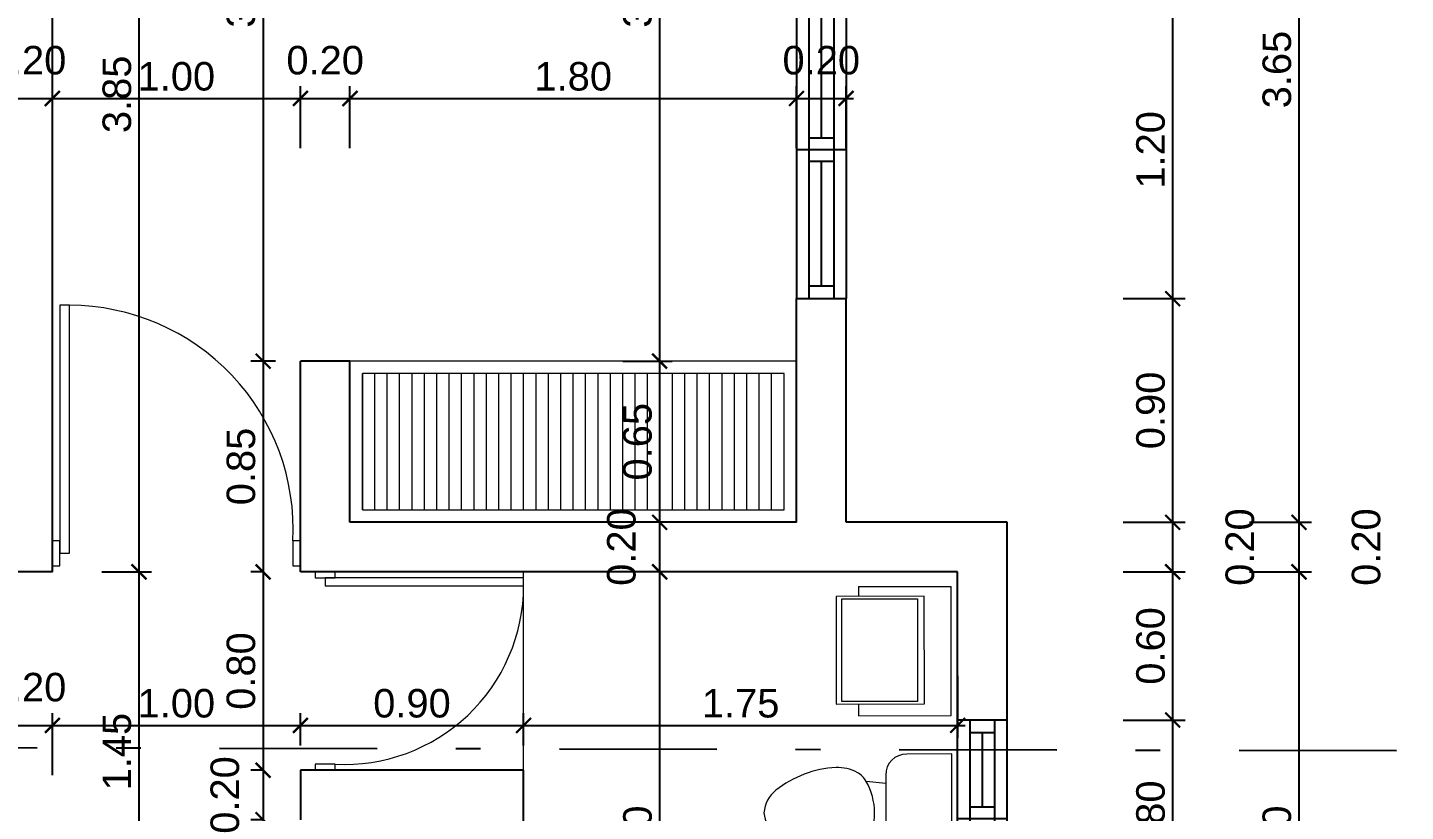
# Model space of a CAD drawing. Header units: feet. Extents: x -417 to 46, y -646 to -218.
# Drawn here: x -64.59 to -59.03, y -284.35 to -281.19 of the extents above; entities that cross this region are included whole.
import ezdxf

# ---------------------------------------------------------------- set-up
doc = ezdxf.new("R2010")
doc.units = ezdxf.units.FT
doc.header["$MEASUREMENT"] = 0
doc.linetypes.add('DASHDOT', pattern=[25.4, 12.7, -6.35, 0, -6.35])
for name, color, linetype, lineweight in [('A-WALL', 4, 'Continuous', 25), ('closet', 8, 'Continuous', 5), ('DIM-COTAS', 1, 'Continuous', 5), ('I-FURN', 2, 'Continuous', 0), ('P-SANR-FIXT', 2, 'Continuous', 9), ('puertas', 8, 'Continuous', 9)]:
    doc.layers.add(name, color=color, linetype=linetype, lineweight=lineweight)
for name, color, linetype in [('DIM', 10, 'Continuous'), ('GRDUTIY', 5, 'Continuous'), ('PERT-VENT', 2, 'Continuous')]:
    doc.layers.add(name, color=color, linetype=linetype)
doc.styles.get("Standard").update_dxf_attribs({"font": 'arial.ttf', "height": 0.115})
doc.dimstyles.new('KEILY', dxfattribs={"dimtxt": 0.115, "dimasz": 0.06, "dimexe": 0.05, "dimexo": 0.2, "dimgap": 0.03, "dimtad": 1, "dimzin": 1, "dimdsep": 46, "dimtxsty": 'Standard', "dimblk": 'ARCHTICK', "dimcen": 2.5, "dimdle": 0.03, "dimclrd": 256, "dimclre": 256, "dimclrt": 7, "dimadec": 0, "dimazin": 0, "dimtfac": 1, "dimtmove": 2, "dimatfit": 3, "dimfxl": 0.2, "dimfxlon": 1, "dimtolj": 1, "dimtzin": 1, "dimarcsym": 0})

# ---------------------------------------------------------------- blocks, each defined once
blk = doc.blocks.new('bath_sink_6127 - bath_sink_6127-V2-Nivel 1')
at = {"layer": 'I-FURN'}
for p, q in [((0.2933, 0.2974), (-0.1268, 0.2974)), ((-0.1268, 0.2974), (-0.1268, -0.29)), ((0.2933, 0.2442), (0.2933, 0.2974)), ((0.3949, 0.2442), (-0.0052, 0.2442)), ((-0.0052, 0.2442), (-0.0052, -0.2448)), ((0.0254, -0.2336), (0.0254, 0.233)), ((0.0254, 0.233), (0.3695, 0.233)), ((0.3695, 0.233), (0.3695, -0.2336)), ((0.3949, -0.2448), (0.3949, 0.2442)), ((-0.0052, -0.2448), (0.3949, -0.2448)), ((0.3695, -0.2336), (0.0254, -0.2336)), ((0.2933, -0.29), (0.2933, -0.2448)), ((0.2933, -0.29), (-0.1268, -0.29))]:
    blk.add_line(p, q, dxfattribs=at)
blk = doc.blocks.new('Toilet_-_Tank_-_3D_4840 - 17_ High_ Seat Not Visible-536545-Nivel 1')
at = {"layer": 'P-SANR-FIXT'}
for p, q in [((0.2476, 0.4889), (-0.2476, 0.4889)), ((-0.2476, 0.4889), (-0.2476, 0.2984)), ((0.2476, 0.2984), (0.2476, 0.4889)), ((-0.1587, 0.2096), (-0.1228, 0.2096)), ((-0.1228, 0.2096), (-0.1323, 0.127)), ((-0.1228, 0.2096), (0.1228, 0.2096)), ((0.1323, 0.127), (0.1228, 0.2096)), ((0.1228, 0.2096), (0.1588, 0.2096))]:
    blk.add_line(p, q, dxfattribs=at)
for centre, radius, start, end in [((-0.1587, 0.2984), 0.0889, 180, 270), ((0.1588, 0.2984), 0.0889, 270, 360), ((-0.0827, 0.0408), 0.0995, 119.89806, 151.05961), ((0.0005, -0.104), 0.2664, 90.10194, 119.89806), ((-0.0005, -0.104), 0.2664, 60.10194, 89.89806), ((0.0827, 0.0408), 0.0995, 28.94039, 60.10194), ((-0.0233, 0.0079), 0.1674, 151.05961, 182.70905), ((0.0233, 0.0079), 0.1674, 357.29095, 28.94039), ((0.2505, 0.0209), 0.4415, 182.70905, 218.50584), ((-0.2505, 0.0209), 0.4415, 321.49416, 357.29095), ((0.0113, -0.1694), 0.1359, 218.50584, 265.21903), ((-0.0113, -0.1694), 0.1359, 274.78097, 321.49416)]:
    blk.add_arc(centre, radius, start, end, dxfattribs=at)
blk = doc.blocks.new('A$C4D292AF4')
at = {"layer": 'puertas'}
for points in [[(0.03, 0.05), (0.07, 0.05), (0.07, 1.05), (0.03, 1.05)], [(0, 0), (0.03, 0), (0.03, 0.1), (0, 0.1)], [(0.97, 0), (1, 0), (1, 0.1), (0.97, 0.1)]]:
    blk.add_lwpolyline(points, close=True, dxfattribs=at)
blk.add_arc((0.0677, 0.1465), 0.9035, 357.0481, 89.8556, dxfattribs=at)
blk = doc.blocks.new('A$C72735B25')
at = {"layer": 'PERT-VENT', "extrusion": (-1.27878e-17, -1.31713e-15, -1)}
for p, q in [((0, 0), (0, 1.2032)), ((0.05, 0), (0.05, 1.2032)), ((0.15, 0), (0.15, 1.2032)), ((0.2, 0), (0.2, 1.2032)), ((0.1, 0.6483), (0.1, 1.1494)), ((0.15, 0.6483), (0.05, 0.6483)), ((0.2, 0.6016), (0, 0.6016)), ((0.15, 0.5549), (0.05, 0.5549)), ((0.1, 0.0499), (0.1, 0.5549)), ((0.05, 0.0499), (0.15, 0.0499))]:
    blk.add_line(p, q, dxfattribs=at)
at = {"layer": 'PERT-VENT', "extrusion": (-1.27878e-17, 1.31713e-15, -1)}
blk.add_line((0.05, 1.1533), (0.15, 1.1533), dxfattribs=at)
blk = doc.blocks.new('_ArchTick')
at = {"layer": 'DIM-COTAS', "color": 0, "const_width": 0.15}
blk.add_lwpolyline([(-0.5, -0.5), (0.5, 0.5)], dxfattribs=at)
blk = doc.blocks.new('*D1287')
at = {"layer": 'Defpoints', "color": 0, "transparency": 16777216}
for p in [(-60.8383, -278.9362), (-61.2882, -279.3321), (-60.8383, -283.3844)]:
    blk.add_point(p, dxfattribs=at)
at = {"layer": 'DIM', "lineweight": -2, "transparency": 16777216}
for p, q in [((-61.2882, -279.1321), (-61.2882, -278.8862)), ((-60.8383, -279.1362), (-60.8383, -278.8862)), ((-61.3182, -278.9362), (-60.8083, -278.9362))]:
    blk.add_line(p, q, dxfattribs=at)
at = {"layer": 'DIM', "lineweight": -2, "transparency": 16777216, "xscale": 0.06, "yscale": 0.06, "zscale": 0.06, "rotation": 180}
blk.add_blockref('_ArchTick', (-61.2882, -278.9362), dxfattribs=at)
at = {"layer": 'DIM', "lineweight": -2, "transparency": 16777216, "xscale": 0.06, "yscale": 0.06, "zscale": 0.06}
blk.add_blockref('_ArchTick', (-60.8383, -278.9362), dxfattribs=at)
at = {"layer": 'DIM', "color": 7, "transparency": 16777216, "insert": (-61.0632, -278.8475), "char_height": 0.115, "attachment_point": 5}
blk.add_mtext('\\A1;0.45', dxfattribs=at)
blk = doc.blocks.new('*D1288')
at = {"layer": 'Defpoints', "color": 0, "transparency": 16777216}
for p in [(-60.6383, -278.9362), (-60.6383, -283.1844), (-60.8383, -283.3844)]:
    blk.add_point(p, dxfattribs=at)
at = {"layer": 'DIM', "lineweight": -2, "transparency": 16777216}
for p, q in [((-60.8383, -279.1362), (-60.8383, -278.8862)), ((-60.6383, -279.1362), (-60.6383, -278.8862)), ((-60.8683, -278.9362), (-60.6083, -278.9362))]:
    blk.add_line(p, q, dxfattribs=at)
at = {"layer": 'DIM', "lineweight": -2, "transparency": 16777216, "xscale": 0.06, "yscale": 0.06, "zscale": 0.06, "rotation": 180}
blk.add_blockref('_ArchTick', (-60.8383, -278.9362), dxfattribs=at)
at = {"layer": 'DIM', "lineweight": -2, "transparency": 16777216, "xscale": 0.06, "yscale": 0.06, "zscale": 0.06}
blk.add_blockref('_ArchTick', (-60.6383, -278.9362), dxfattribs=at)
at = {"layer": 'DIM', "color": 7, "transparency": 16777216, "insert": (-60.7383, -278.7825), "char_height": 0.115, "attachment_point": 5}
blk.add_mtext('\\A1;0.20', dxfattribs=at)
blk = doc.blocks.new('*D1105')
at = {"layer": 'Defpoints', "color": 0, "transparency": 16777216}
for p in [(-61.0145, -283.1844), (-59.9714, -283.1844), (-61.2145, -283.3844)]:
    blk.add_point(p, dxfattribs=at)
at = {"layer": 'DIM', "lineweight": -2, "transparency": 16777216}
for p, q in [((-59.9714, -283.4144), (-59.9714, -283.1544)), ((-60.1714, -283.1844), (-59.9214, -283.1844)), ((-60.1714, -283.3844), (-59.9214, -283.3844))]:
    blk.add_line(p, q, dxfattribs=at)
at = {"layer": 'DIM', "lineweight": -2, "transparency": 16777216, "xscale": 0.06, "yscale": 0.06, "zscale": 0.06}
for p, rotation in [((-59.9714, -283.1844), 90), ((-59.9714, -283.3844), 270)]:
    blk.add_blockref('_ArchTick', p, dxfattribs=dict(at, rotation=rotation))
at = {"layer": 'DIM', "color": 7, "transparency": 16777216, "insert": (-59.7002, -283.2844), "char_height": 0.115, "attachment_point": 5, "rotation": 90}
blk.add_mtext('\\A1;0.20', dxfattribs=at)
blk = doc.blocks.new('*D1091')
at = {"layer": 'Defpoints', "color": 0, "transparency": 16777216}
for p in [(-61.6645, -282.2821), (-59.9714, -282.2821), (-61.0145, -283.1844)]:
    blk.add_point(p, dxfattribs=at)
at = {"layer": 'DIM', "lineweight": -2, "transparency": 16777216}
for p, q in [((-59.9714, -283.2144), (-59.9714, -282.2521)), ((-60.1714, -282.2821), (-59.9214, -282.2821)), ((-60.1714, -283.1844), (-59.9214, -283.1844))]:
    blk.add_line(p, q, dxfattribs=at)
at = {"layer": 'DIM', "lineweight": -2, "transparency": 16777216, "xscale": 0.06, "yscale": 0.06, "zscale": 0.06}
for p, rotation in [((-59.9714, -282.2821), 90), ((-59.9714, -283.1844), 270)]:
    blk.add_blockref('_ArchTick', p, dxfattribs=dict(at, rotation=rotation))
at = {"layer": 'DIM', "color": 7, "transparency": 16777216, "insert": (-60.0601, -282.7332), "char_height": 0.115, "attachment_point": 5, "rotation": 90}
blk.add_mtext('\\A1;0.90', dxfattribs=at)
blk = doc.blocks.new('*D1092')
at = {"layer": 'Defpoints', "color": 0, "transparency": 16777216}
for p in [(-61.6645, -281.0823), (-59.9714, -281.0823), (-61.6645, -282.2821)]:
    blk.add_point(p, dxfattribs=at)
at = {"layer": 'DIM', "lineweight": -2, "transparency": 16777216}
for p, q in [((-60.1714, -281.0823), (-59.9214, -281.0823)), ((-59.9714, -282.3121), (-59.9714, -281.0523)), ((-60.1714, -282.2821), (-59.9214, -282.2821))]:
    blk.add_line(p, q, dxfattribs=at)
at = {"layer": 'DIM', "lineweight": -2, "transparency": 16777216, "xscale": 0.06, "yscale": 0.06, "zscale": 0.06}
for p, rotation in [((-59.9714, -281.0823), 90), ((-59.9714, -282.2821), 270)]:
    blk.add_blockref('_ArchTick', p, dxfattribs=dict(at, rotation=rotation))
at = {"layer": 'DIM', "color": 7, "transparency": 16777216, "insert": (-60.0601, -281.6822), "char_height": 0.115, "attachment_point": 5, "rotation": 90}
blk.add_mtext('\\A1;1.20', dxfattribs=at)
blk = doc.blocks.new('*D1107')
at = {"layer": 'Defpoints', "color": 0, "transparency": 16777216}
for p in [(-59.9214, -279.5321), (-59.9214, -283.1844), (-59.4621, -283.1844)]:
    blk.add_point(p, dxfattribs=at)
at = {"layer": 'DIM', "lineweight": -2, "transparency": 16777216}
for p, q in [((-59.6621, -279.5321), (-59.4121, -279.5321)), ((-59.4621, -279.5021), (-59.4621, -283.2144)), ((-59.6621, -283.1844), (-59.4121, -283.1844))]:
    blk.add_line(p, q, dxfattribs=at)
at = {"layer": 'DIM', "lineweight": -2, "transparency": 16777216, "xscale": 0.06, "yscale": 0.06, "zscale": 0.06}
for p, rotation in [((-59.4621, -279.5321), 90), ((-59.4621, -283.1844), 270)]:
    blk.add_blockref('_ArchTick', p, dxfattribs=dict(at, rotation=rotation))
at = {"layer": 'DIM', "color": 7, "transparency": 16777216, "insert": (-59.5509, -281.3582), "char_height": 0.115, "attachment_point": 5, "rotation": 90}
blk.add_mtext('\\A1;3.65', dxfattribs=at)
blk = doc.blocks.new('*D1108')
at = {"layer": 'Defpoints', "color": 0, "transparency": 16777216}
for p in [(-59.9214, -283.1844), (-59.9214, -283.3844), (-59.4621, -283.3844)]:
    blk.add_point(p, dxfattribs=at)
at = {"layer": 'DIM', "lineweight": -2, "transparency": 16777216}
for p, q in [((-59.4621, -283.1544), (-59.4621, -283.4144)), ((-59.6621, -283.1844), (-59.4121, -283.1844)), ((-59.6621, -283.3844), (-59.4121, -283.3844))]:
    blk.add_line(p, q, dxfattribs=at)
at = {"layer": 'DIM', "lineweight": -2, "transparency": 16777216, "xscale": 0.06, "yscale": 0.06, "zscale": 0.06}
for p, rotation in [((-59.4621, -283.1844), 90), ((-59.4621, -283.3844), 270)]:
    blk.add_blockref('_ArchTick', p, dxfattribs=dict(at, rotation=rotation))
at = {"layer": 'DIM', "color": 7, "transparency": 16777216, "insert": (-59.191, -283.2844), "char_height": 0.115, "attachment_point": 5, "rotation": 90}
blk.add_mtext('\\A1;0.20', dxfattribs=at)
blk = doc.blocks.new('*D1109')
at = {"layer": 'Defpoints', "color": 0, "transparency": 16777216}
for p in [(-59.9214, -283.3844), (-59.9214, -285.5821), (-59.4621, -285.5821)]:
    blk.add_point(p, dxfattribs=at)
at = {"layer": 'DIM', "lineweight": -2, "transparency": 16777216}
for p, q in [((-59.4621, -283.3544), (-59.4621, -285.6121)), ((-59.6621, -283.3844), (-59.4121, -283.3844)), ((-59.6621, -285.5821), (-59.4121, -285.5821))]:
    blk.add_line(p, q, dxfattribs=at)
at = {"layer": 'DIM', "lineweight": -2, "transparency": 16777216, "xscale": 0.06, "yscale": 0.06, "zscale": 0.06}
for p, rotation in [((-59.4621, -283.3844), 90), ((-59.4621, -285.5821), 270)]:
    blk.add_blockref('_ArchTick', p, dxfattribs=dict(at, rotation=rotation))
at = {"layer": 'DIM', "color": 7, "transparency": 16777216, "insert": (-59.5509, -284.4832), "char_height": 0.115, "attachment_point": 5, "rotation": 90}
blk.add_mtext('\\A1;2.20', dxfattribs=at)
blk = doc.blocks.new('*D1309')
at = {"layer": 'Defpoints', "color": 0, "transparency": 16777216}
for p in [(-60.6383, -283.9821), (-59.9714, -283.9821), (-60.6383, -284.7821)]:
    blk.add_point(p, dxfattribs=at)
at = {"layer": 'DIM', "lineweight": -2, "transparency": 16777216}
for p, q in [((-60.1714, -283.9821), (-59.9214, -283.9821)), ((-59.9714, -284.8121), (-59.9714, -283.9521)), ((-60.1714, -284.7821), (-59.9214, -284.7821))]:
    blk.add_line(p, q, dxfattribs=at)
at = {"layer": 'DIM', "lineweight": -2, "transparency": 16777216, "xscale": 0.06, "yscale": 0.06, "zscale": 0.06}
for p, rotation in [((-59.9714, -283.9821), 90), ((-59.9714, -284.7821), 270)]:
    blk.add_blockref('_ArchTick', p, dxfattribs=dict(at, rotation=rotation))
at = {"layer": 'DIM', "color": 7, "transparency": 16777216, "insert": (-60.0601, -284.3821), "char_height": 0.115, "attachment_point": 5, "rotation": 90}
blk.add_mtext('\\A1;0.80', dxfattribs=at)
blk = doc.blocks.new('*D1310')
at = {"layer": 'Defpoints', "color": 0, "transparency": 16777216}
for p in [(-60.8383, -283.3844), (-59.9714, -283.3844), (-60.6383, -283.9821)]:
    blk.add_point(p, dxfattribs=at)
at = {"layer": 'DIM', "lineweight": -2, "transparency": 16777216}
for p, q in [((-59.9714, -284.0121), (-59.9714, -283.3544)), ((-60.1714, -283.3844), (-59.9214, -283.3844)), ((-60.1714, -283.9821), (-59.9214, -283.9821))]:
    blk.add_line(p, q, dxfattribs=at)
at = {"layer": 'DIM', "lineweight": -2, "transparency": 16777216, "xscale": 0.06, "yscale": 0.06, "zscale": 0.06}
for p, rotation in [((-59.9714, -283.3844), 90), ((-59.9714, -283.9821), 270)]:
    blk.add_blockref('_ArchTick', p, dxfattribs=dict(at, rotation=rotation))
at = {"layer": 'DIM', "color": 7, "transparency": 16777216, "insert": (-60.0601, -283.6832), "char_height": 0.115, "attachment_point": 5, "rotation": 90}
blk.add_mtext('\\A1;0.60', dxfattribs=at)
blk = doc.blocks.new('*D1114')
at = {"layer": 'Defpoints', "color": 0, "transparency": 16777216}
for p in [(-59.3096, -279.3321), (-58.7806, -279.3321), (-59.3096, -291.7787)]:
    blk.add_point(p, dxfattribs=at)
at = {"layer": 'DIM', "lineweight": -2, "transparency": 16777216}
for p, q in [((-58.7806, -291.8087), (-58.7806, -279.3021)), ((-58.9806, -279.3321), (-58.7306, -279.3321)), ((-58.9806, -291.7787), (-58.7306, -291.7787))]:
    blk.add_line(p, q, dxfattribs=at)
at = {"layer": 'DIM', "lineweight": -2, "transparency": 16777216, "xscale": 0.06, "yscale": 0.06, "zscale": 0.06}
for p, rotation in [((-58.7806, -279.3321), 90), ((-58.7806, -291.7787), 270)]:
    blk.add_blockref('_ArchTick', p, dxfattribs=dict(at, rotation=rotation))
at = {"layer": 'DIM', "color": 7, "transparency": 16777216, "insert": (-58.8693, -285.5554), "char_height": 0.115, "attachment_point": 5, "rotation": 90}
blk.add_mtext('\\A1;12.45', dxfattribs=at)
blk = doc.blocks.new('*D1299')
at = {"layer": 'Defpoints', "color": 0, "transparency": 16777216}
for p in [(-64.4883, -281.475), (-64.6883, -281.682), (-64.4883, -281.7649)]:
    blk.add_point(p, dxfattribs=at)
at = {"layer": 'DIM', "lineweight": -2, "transparency": 16777216}
for p, q in [((-64.6883, -281.482), (-64.6883, -281.425)), ((-64.4883, -281.5649), (-64.4883, -281.425)), ((-64.7183, -281.475), (-64.4583, -281.475))]:
    blk.add_line(p, q, dxfattribs=at)
at = {"layer": 'DIM', "lineweight": -2, "transparency": 16777216, "xscale": 0.06, "yscale": 0.06, "zscale": 0.06, "rotation": 180}
blk.add_blockref('_ArchTick', (-64.6883, -281.475), dxfattribs=at)
at = {"layer": 'DIM', "lineweight": -2, "transparency": 16777216, "xscale": 0.06, "yscale": 0.06, "zscale": 0.06}
blk.add_blockref('_ArchTick', (-64.4883, -281.475), dxfattribs=at)
at = {"layer": 'DIM', "color": 7, "transparency": 16777216, "insert": (-64.5883, -281.3212), "char_height": 0.115, "attachment_point": 5}
blk.add_mtext('\\A1;0.20', dxfattribs=at)
blk = doc.blocks.new('*D1300')
at = {"layer": 'Defpoints', "color": 0, "transparency": 16777216}
for p in [(-63.4883, -281.475), (-64.4883, -281.7649), (-63.4883, -282.5344)]:
    blk.add_point(p, dxfattribs=at)
at = {"layer": 'DIM', "lineweight": -2, "transparency": 16777216}
for p, q in [((-64.4883, -281.5649), (-64.4883, -281.425)), ((-63.4883, -281.675), (-63.4883, -281.425)), ((-64.5183, -281.475), (-63.4583, -281.475))]:
    blk.add_line(p, q, dxfattribs=at)
at = {"layer": 'DIM', "lineweight": -2, "transparency": 16777216, "xscale": 0.06, "yscale": 0.06, "zscale": 0.06, "rotation": 180}
blk.add_blockref('_ArchTick', (-64.4883, -281.475), dxfattribs=at)
at = {"layer": 'DIM', "lineweight": -2, "transparency": 16777216, "xscale": 0.06, "yscale": 0.06, "zscale": 0.06}
blk.add_blockref('_ArchTick', (-63.4883, -281.475), dxfattribs=at)
at = {"layer": 'DIM', "color": 7, "transparency": 16777216, "insert": (-63.9883, -281.3862), "char_height": 0.115, "attachment_point": 5}
blk.add_mtext('\\A1;1.00', dxfattribs=at)
blk = doc.blocks.new('*D1301')
at = {"layer": 'Defpoints', "color": 0, "transparency": 16777216}
for p in [(-63.2883, -281.475), (-63.4883, -282.5344), (-63.2883, -282.5344)]:
    blk.add_point(p, dxfattribs=at)
at = {"layer": 'DIM', "lineweight": -2, "transparency": 16777216}
for p, q in [((-63.4883, -281.675), (-63.4883, -281.425)), ((-63.2883, -281.675), (-63.2883, -281.425)), ((-63.5183, -281.475), (-63.2583, -281.475))]:
    blk.add_line(p, q, dxfattribs=at)
at = {"layer": 'DIM', "lineweight": -2, "transparency": 16777216, "xscale": 0.06, "yscale": 0.06, "zscale": 0.06, "rotation": 180}
blk.add_blockref('_ArchTick', (-63.4883, -281.475), dxfattribs=at)
at = {"layer": 'DIM', "lineweight": -2, "transparency": 16777216, "xscale": 0.06, "yscale": 0.06, "zscale": 0.06}
blk.add_blockref('_ArchTick', (-63.2883, -281.475), dxfattribs=at)
at = {"layer": 'DIM', "color": 7, "transparency": 16777216, "insert": (-63.3883, -281.3212), "char_height": 0.115, "attachment_point": 5}
blk.add_mtext('\\A1;0.20', dxfattribs=at)
blk = doc.blocks.new('*D1302')
at = {"layer": 'Defpoints', "color": 0, "transparency": 16777216}
for p in [(-61.4882, -281.475), (-61.4882, -282.2821), (-63.2883, -282.5344)]:
    blk.add_point(p, dxfattribs=at)
at = {"layer": 'DIM', "lineweight": -2, "transparency": 16777216}
for p, q in [((-63.2883, -281.675), (-63.2883, -281.425)), ((-61.4882, -281.675), (-61.4882, -281.425)), ((-63.3183, -281.475), (-61.4582, -281.475))]:
    blk.add_line(p, q, dxfattribs=at)
at = {"layer": 'DIM', "lineweight": -2, "transparency": 16777216, "xscale": 0.06, "yscale": 0.06, "zscale": 0.06, "rotation": 180}
blk.add_blockref('_ArchTick', (-63.2883, -281.475), dxfattribs=at)
at = {"layer": 'DIM', "lineweight": -2, "transparency": 16777216, "xscale": 0.06, "yscale": 0.06, "zscale": 0.06}
blk.add_blockref('_ArchTick', (-61.4882, -281.475), dxfattribs=at)
at = {"layer": 'DIM', "color": 7, "transparency": 16777216, "insert": (-62.3882, -281.3862), "char_height": 0.115, "attachment_point": 5}
blk.add_mtext('\\A1;1.80', dxfattribs=at)
blk = doc.blocks.new('*D1303')
at = {"layer": 'Defpoints', "color": 0, "transparency": 16777216}
for p in [(-61.2882, -281.475), (-61.4882, -282.2821), (-61.2882, -282.2821)]:
    blk.add_point(p, dxfattribs=at)
at = {"layer": 'DIM', "lineweight": -2, "transparency": 16777216}
for p, q in [((-61.4882, -281.675), (-61.4882, -281.425)), ((-61.2882, -281.675), (-61.2882, -281.425)), ((-61.5182, -281.475), (-61.2582, -281.475))]:
    blk.add_line(p, q, dxfattribs=at)
at = {"layer": 'DIM', "lineweight": -2, "transparency": 16777216, "xscale": 0.06, "yscale": 0.06, "zscale": 0.06, "rotation": 180}
blk.add_blockref('_ArchTick', (-61.4882, -281.475), dxfattribs=at)
at = {"layer": 'DIM', "lineweight": -2, "transparency": 16777216, "xscale": 0.06, "yscale": 0.06, "zscale": 0.06}
blk.add_blockref('_ArchTick', (-61.2882, -281.475), dxfattribs=at)
at = {"layer": 'DIM', "color": 7, "transparency": 16777216, "insert": (-61.3882, -281.3212), "char_height": 0.115, "attachment_point": 5}
blk.add_mtext('\\A1;0.20', dxfattribs=at)
blk = doc.blocks.new('*D1325')
at = {"layer": 'Defpoints', "color": 0, "transparency": 16777216}
for p in [(-64.4883, -284.0038), (-64.6883, -284.8321), (-64.4883, -284.8474)]:
    blk.add_point(p, dxfattribs=at)
at = {"layer": 'DIM', "lineweight": -2, "transparency": 16777216}
for p, q in [((-64.6883, -284.2038), (-64.6883, -283.9538)), ((-64.4883, -284.2038), (-64.4883, -283.9538)), ((-64.7183, -284.0038), (-64.4583, -284.0038))]:
    blk.add_line(p, q, dxfattribs=at)
at = {"layer": 'DIM', "lineweight": -2, "transparency": 16777216, "xscale": 0.06, "yscale": 0.06, "zscale": 0.06, "rotation": 180}
blk.add_blockref('_ArchTick', (-64.6883, -284.0038), dxfattribs=at)
at = {"layer": 'DIM', "lineweight": -2, "transparency": 16777216, "xscale": 0.06, "yscale": 0.06, "zscale": 0.06}
blk.add_blockref('_ArchTick', (-64.4883, -284.0038), dxfattribs=at)
at = {"layer": 'DIM', "color": 7, "transparency": 16777216, "insert": (-64.5883, -283.8501), "char_height": 0.115, "attachment_point": 5}
blk.add_mtext('\\A1;0.20', dxfattribs=at)
blk = doc.blocks.new('*D1326')
at = {"layer": 'Defpoints', "color": 0, "transparency": 16777216}
for p in [(-63.4883, -284.0038), (-63.4883, -284.2844), (-64.4883, -284.8474)]:
    blk.add_point(p, dxfattribs=at)
at = {"layer": 'DIM', "lineweight": -2, "transparency": 16777216}
for p, q in [((-64.4883, -284.2038), (-64.4883, -283.9538)), ((-63.4883, -284.0844), (-63.4883, -283.9538)), ((-64.5183, -284.0038), (-63.4583, -284.0038))]:
    blk.add_line(p, q, dxfattribs=at)
at = {"layer": 'DIM', "lineweight": -2, "transparency": 16777216, "xscale": 0.06, "yscale": 0.06, "zscale": 0.06, "rotation": 180}
blk.add_blockref('_ArchTick', (-64.4883, -284.0038), dxfattribs=at)
at = {"layer": 'DIM', "lineweight": -2, "transparency": 16777216, "xscale": 0.06, "yscale": 0.06, "zscale": 0.06}
blk.add_blockref('_ArchTick', (-63.4883, -284.0038), dxfattribs=at)
at = {"layer": 'DIM', "color": 7, "transparency": 16777216, "insert": (-63.9883, -283.9151), "char_height": 0.115, "attachment_point": 5}
blk.add_mtext('\\A1;1.00', dxfattribs=at)
blk = doc.blocks.new('*D1327')
at = {"layer": 'Defpoints', "color": 0, "transparency": 16777216}
for p in [(-62.5883, -284.0038), (-63.4883, -284.2844), (-62.5883, -284.2847)]:
    blk.add_point(p, dxfattribs=at)
at = {"layer": 'DIM', "lineweight": -2, "transparency": 16777216}
for p, q in [((-63.4883, -284.0844), (-63.4883, -283.9538)), ((-62.5883, -284.0847), (-62.5883, -283.9538)), ((-63.5183, -284.0038), (-62.5583, -284.0038))]:
    blk.add_line(p, q, dxfattribs=at)
at = {"layer": 'DIM', "lineweight": -2, "transparency": 16777216, "xscale": 0.06, "yscale": 0.06, "zscale": 0.06, "rotation": 180}
blk.add_blockref('_ArchTick', (-63.4883, -284.0038), dxfattribs=at)
at = {"layer": 'DIM', "lineweight": -2, "transparency": 16777216, "xscale": 0.06, "yscale": 0.06, "zscale": 0.06}
blk.add_blockref('_ArchTick', (-62.5883, -284.0038), dxfattribs=at)
at = {"layer": 'DIM', "color": 7, "transparency": 16777216, "insert": (-63.0383, -283.9151), "char_height": 0.115, "attachment_point": 5}
blk.add_mtext('\\A1;0.90', dxfattribs=at)
blk = doc.blocks.new('*D1328')
at = {"layer": 'Defpoints', "color": 0, "transparency": 16777216}
for p in [(-60.8383, -283.3844), (-60.8383, -284.0038), (-62.5883, -284.2847)]:
    blk.add_point(p, dxfattribs=at)
at = {"layer": 'DIM', "lineweight": -2, "transparency": 16777216}
for p, q in [((-60.8383, -283.8038), (-60.8383, -284.0538)), ((-62.5883, -284.0847), (-62.5883, -283.9538)), ((-62.6183, -284.0038), (-60.8083, -284.0038))]:
    blk.add_line(p, q, dxfattribs=at)
at = {"layer": 'DIM', "lineweight": -2, "transparency": 16777216, "xscale": 0.06, "yscale": 0.06, "zscale": 0.06, "rotation": 180}
blk.add_blockref('_ArchTick', (-62.5883, -284.0038), dxfattribs=at)
at = {"layer": 'DIM', "lineweight": -2, "transparency": 16777216, "xscale": 0.06, "yscale": 0.06, "zscale": 0.06}
blk.add_blockref('_ArchTick', (-60.8383, -284.0038), dxfattribs=at)
at = {"layer": 'DIM', "color": 7, "transparency": 16777216, "insert": (-61.7133, -283.9151), "char_height": 0.115, "attachment_point": 5}
blk.add_mtext('\\A1;1.75', dxfattribs=at)
blk = doc.blocks.new('*D1216')
at = {"layer": 'Defpoints', "color": 0, "transparency": 16777216}
for p in [(-64.4883, -279.5321), (-64.4883, -283.3844), (-64.139, -283.3844)]:
    blk.add_point(p, dxfattribs=at)
at = {"layer": 'DIM', "lineweight": -2, "transparency": 16777216}
for p, q in [((-64.2883, -279.5321), (-64.089, -279.5321)), ((-64.139, -279.5021), (-64.139, -283.4144)), ((-64.2883, -283.3844), (-64.089, -283.3844))]:
    blk.add_line(p, q, dxfattribs=at)
at = {"layer": 'DIM', "lineweight": -2, "transparency": 16777216, "xscale": 0.06, "yscale": 0.06, "zscale": 0.06}
for p, rotation in [((-64.139, -279.5321), 90), ((-64.139, -283.3844), 270)]:
    blk.add_blockref('_ArchTick', p, dxfattribs=dict(at, rotation=rotation))
at = {"layer": 'DIM', "color": 7, "transparency": 16777216, "insert": (-64.2277, -281.4582), "char_height": 0.115, "attachment_point": 5, "rotation": 90}
blk.add_mtext('\\A1;3.85', dxfattribs=at)
blk = doc.blocks.new('*D1217')
at = {"layer": 'Defpoints', "color": 0, "transparency": 16777216}
for p in [(-64.4883, -283.3844), (-64.4883, -284.8344), (-64.139, -284.8344)]:
    blk.add_point(p, dxfattribs=at)
at = {"layer": 'DIM', "lineweight": -2, "transparency": 16777216}
for p, q in [((-64.139, -283.3544), (-64.139, -284.8644)), ((-64.2883, -283.3844), (-64.089, -283.3844)), ((-64.2883, -284.8344), (-64.089, -284.8344))]:
    blk.add_line(p, q, dxfattribs=at)
at = {"layer": 'DIM', "lineweight": -2, "transparency": 16777216, "xscale": 0.06, "yscale": 0.06, "zscale": 0.06}
for p, rotation in [((-64.139, -283.3844), 90), ((-64.139, -284.8344), 270)]:
    blk.add_blockref('_ArchTick', p, dxfattribs=dict(at, rotation=rotation))
at = {"layer": 'DIM', "color": 7, "transparency": 16777216, "insert": (-64.2277, -284.1094), "char_height": 0.115, "attachment_point": 5, "rotation": 90}
blk.add_mtext('\\A1;1.45', dxfattribs=at)
blk = doc.blocks.new('*D1218')
at = {"layer": 'Defpoints', "color": 0, "transparency": 16777216}
for p in [(-63.4867, -279.5321), (-63.6387, -282.5344), (-63.3883, -282.5344)]:
    blk.add_point(p, dxfattribs=at)
at = {"layer": 'DIM', "lineweight": -2, "transparency": 16777216}
for p, q in [((-63.6387, -279.5321), (-63.6887, -279.5321)), ((-63.6387, -279.5021), (-63.6387, -282.5644)), ((-63.5883, -282.5344), (-63.6887, -282.5344))]:
    blk.add_line(p, q, dxfattribs=at)
at = {"layer": 'DIM', "lineweight": -2, "transparency": 16777216, "xscale": 0.06, "yscale": 0.06, "zscale": 0.06}
for p, rotation in [((-63.6387, -279.5321), 90), ((-63.6387, -282.5344), 270)]:
    blk.add_blockref('_ArchTick', p, dxfattribs=dict(at, rotation=rotation))
at = {"layer": 'DIM', "color": 7, "transparency": 16777216, "insert": (-63.7275, -281.0332), "char_height": 0.115, "attachment_point": 5, "rotation": 90}
blk.add_mtext('\\A1;3.00', dxfattribs=at)
blk = doc.blocks.new('*D1219')
at = {"layer": 'Defpoints', "color": 0, "transparency": 16777216}
for p in [(-63.3883, -282.5344), (-63.6387, -283.3844), (-63.4883, -283.3844)]:
    blk.add_point(p, dxfattribs=at)
at = {"layer": 'DIM', "lineweight": -2, "transparency": 16777216}
for p, q in [((-63.5883, -282.5344), (-63.6887, -282.5344)), ((-63.6387, -282.5044), (-63.6387, -283.4144)), ((-63.6387, -283.3844), (-63.6887, -283.3844))]:
    blk.add_line(p, q, dxfattribs=at)
at = {"layer": 'DIM', "lineweight": -2, "transparency": 16777216, "xscale": 0.06, "yscale": 0.06, "zscale": 0.06}
for p, rotation in [((-63.6387, -282.5344), 90), ((-63.6387, -283.3844), 270)]:
    blk.add_blockref('_ArchTick', p, dxfattribs=dict(at, rotation=rotation))
at = {"layer": 'DIM', "color": 7, "transparency": 16777216, "insert": (-63.7274, -282.9594), "char_height": 0.115, "attachment_point": 5, "rotation": 90}
blk.add_mtext('\\A1;0.85', dxfattribs=at)
blk = doc.blocks.new('*D1220')
at = {"layer": 'Defpoints', "color": 0, "transparency": 16777216}
for p in [(-63.4883, -283.3844), (-63.6387, -284.1844), (-63.4883, -284.1844)]:
    blk.add_point(p, dxfattribs=at)
at = {"layer": 'DIM', "lineweight": -2, "transparency": 16777216}
for p, q in [((-63.6387, -283.3544), (-63.6387, -284.2144)), ((-63.6387, -283.3844), (-63.6887, -283.3844)), ((-63.6387, -284.1844), (-63.6887, -284.1844))]:
    blk.add_line(p, q, dxfattribs=at)
at = {"layer": 'DIM', "lineweight": -2, "transparency": 16777216, "xscale": 0.06, "yscale": 0.06, "zscale": 0.06}
for p, rotation in [((-63.6387, -283.3844), 90), ((-63.6387, -284.1844), 270)]:
    blk.add_blockref('_ArchTick', p, dxfattribs=dict(at, rotation=rotation))
at = {"layer": 'DIM', "color": 7, "transparency": 16777216, "insert": (-63.7274, -283.7844), "char_height": 0.115, "attachment_point": 5, "rotation": 90}
blk.add_mtext('\\A1;0.80', dxfattribs=at)
blk = doc.blocks.new('*D1221')
at = {"layer": 'Defpoints', "color": 0, "transparency": 16777216}
for p in [(-63.4883, -284.1844), (-63.6387, -284.3844), (-63.4883, -284.3844)]:
    blk.add_point(p, dxfattribs=at)
at = {"layer": 'DIM', "lineweight": -2, "transparency": 16777216}
for p, q in [((-63.6387, -284.1544), (-63.6387, -284.4144)), ((-63.6387, -284.1844), (-63.6887, -284.1844)), ((-63.6387, -284.3844), (-63.6887, -284.3844))]:
    blk.add_line(p, q, dxfattribs=at)
at = {"layer": 'DIM', "lineweight": -2, "transparency": 16777216, "xscale": 0.06, "yscale": 0.06, "zscale": 0.06}
for p, rotation in [((-63.6387, -284.1844), 90), ((-63.6387, -284.3844), 270)]:
    blk.add_blockref('_ArchTick', p, dxfattribs=dict(at, rotation=rotation))
at = {"layer": 'DIM', "color": 7, "transparency": 16777216, "insert": (-63.7924, -284.2844), "char_height": 0.115, "attachment_point": 5, "rotation": 90}
blk.add_mtext('\\A1;0.20', dxfattribs=at)
blk = doc.blocks.new('*D1227')
at = {"layer": 'Defpoints', "color": 0, "transparency": 16777216}
for p in [(-62.3944, -279.5321), (-62.3882, -282.5344), (-62.0399, -282.5344)]:
    blk.add_point(p, dxfattribs=at)
at = {"layer": 'DIM', "lineweight": -2, "transparency": 16777216}
for p, q in [((-62.1944, -279.5321), (-61.9899, -279.5321)), ((-62.0399, -279.5021), (-62.0399, -282.5644)), ((-62.1882, -282.5344), (-61.9899, -282.5344))]:
    blk.add_line(p, q, dxfattribs=at)
at = {"layer": 'DIM', "lineweight": -2, "transparency": 16777216, "xscale": 0.06, "yscale": 0.06, "zscale": 0.06}
for p, rotation in [((-62.0399, -279.5321), 90), ((-62.0399, -282.5344), 270)]:
    blk.add_blockref('_ArchTick', p, dxfattribs=dict(at, rotation=rotation))
at = {"layer": 'DIM', "color": 7, "transparency": 16777216, "insert": (-62.1286, -281.0332), "char_height": 0.115, "attachment_point": 5, "rotation": 90}
blk.add_mtext('\\A1;3.00', dxfattribs=at)
blk = doc.blocks.new('*D1228')
at = {"layer": 'Defpoints', "color": 0, "transparency": 16777216}
for p in [(-62.3882, -282.5344), (-62.0399, -283.1844), (-61.4882, -283.1844)]:
    blk.add_point(p, dxfattribs=at)
at = {"layer": 'DIM', "lineweight": -2, "transparency": 16777216}
for p, q in [((-62.1882, -282.5344), (-61.9899, -282.5344)), ((-62.0399, -282.5044), (-62.0399, -283.2144)), ((-61.8399, -283.1844), (-62.0899, -283.1844))]:
    blk.add_line(p, q, dxfattribs=at)
at = {"layer": 'DIM', "lineweight": -2, "transparency": 16777216, "xscale": 0.06, "yscale": 0.06, "zscale": 0.06}
for p, rotation in [((-62.0399, -282.5344), 90), ((-62.0399, -283.1844), 270)]:
    blk.add_blockref('_ArchTick', p, dxfattribs=dict(at, rotation=rotation))
at = {"layer": 'DIM', "color": 7, "transparency": 16777216, "insert": (-62.1286, -282.8594), "char_height": 0.115, "attachment_point": 5, "rotation": 90}
blk.add_mtext('\\A1;0.65', dxfattribs=at)
blk = doc.blocks.new('*D1229')
at = {"layer": 'Defpoints', "color": 0, "transparency": 16777216}
for p in [(-61.4882, -283.1844), (-62.0399, -283.3844), (-61.4998, -283.3844)]:
    blk.add_point(p, dxfattribs=at)
at = {"layer": 'DIM', "lineweight": -2, "transparency": 16777216}
for p, q in [((-62.0399, -283.1544), (-62.0399, -283.4144)), ((-61.8399, -283.1844), (-62.0899, -283.1844)), ((-61.8399, -283.3844), (-62.0899, -283.3844))]:
    blk.add_line(p, q, dxfattribs=at)
at = {"layer": 'DIM', "lineweight": -2, "transparency": 16777216, "xscale": 0.06, "yscale": 0.06, "zscale": 0.06}
for p, rotation in [((-62.0399, -283.1844), 90), ((-62.0399, -283.3844), 270)]:
    blk.add_blockref('_ArchTick', p, dxfattribs=dict(at, rotation=rotation))
at = {"layer": 'DIM', "color": 7, "transparency": 16777216, "insert": (-62.1936, -283.2844), "char_height": 0.115, "attachment_point": 5, "rotation": 90}
blk.add_mtext('\\A1;0.20', dxfattribs=at)
blk = doc.blocks.new('*D1230')
at = {"layer": 'Defpoints', "color": 0, "transparency": 16777216}
for p in [(-61.4998, -283.3844), (-62.0399, -285.5821), (-61.7797, -285.5821)]:
    blk.add_point(p, dxfattribs=at)
at = {"layer": 'DIM', "lineweight": -2, "transparency": 16777216}
for p, q in [((-62.0399, -283.3544), (-62.0399, -285.6121)), ((-61.8399, -283.3844), (-62.0899, -283.3844)), ((-61.9797, -285.5821), (-62.0899, -285.5821))]:
    blk.add_line(p, q, dxfattribs=at)
at = {"layer": 'DIM', "lineweight": -2, "transparency": 16777216, "xscale": 0.06, "yscale": 0.06, "zscale": 0.06}
for p, rotation in [((-62.0399, -283.3844), 90), ((-62.0399, -285.5821), 270)]:
    blk.add_blockref('_ArchTick', p, dxfattribs=dict(at, rotation=rotation))
at = {"layer": 'DIM', "color": 7, "transparency": 16777216, "insert": (-62.1286, -284.4832), "char_height": 0.115, "attachment_point": 5, "rotation": 90}
blk.add_mtext('\\A1;2.20', dxfattribs=at)
blk = doc.blocks.new('A$C559373E3')
at = {"layer": 'PERT-VENT', "extrusion": (-1.27878e-17, -1.31713e-15, -1)}
for p, q in [((0, 0), (0, 0.8)), ((0.05, 0), (0.05, 0.8)), ((0.15, 0), (0.15, 0.8)), ((0.2, 0), (0.2, 0.8)), ((0.1, 0.4483), (0.1, 0.7462)), ((0.15, 0.4483), (0.05, 0.4483)), ((0.2, 0.4016), (0, 0.4016)), ((0.15, 0.3549), (0.05, 0.3549)), ((0.1, 0.0499), (0.1, 0.3549)), ((0.05, 0.0499), (0.15, 0.0499))]:
    blk.add_line(p, q, dxfattribs=at)
at = {"layer": 'PERT-VENT', "extrusion": (-1.27878e-17, 1.31713e-15, -1)}
blk.add_line((0.05, 0.7501), (0.15, 0.7501), dxfattribs=at)

msp = doc.modelspace()

# ---------------------------------------------------------------- hatches: boundary and pattern name
at = {"layer": 'closet'}
h = msp.add_hatch(dxfattribs=at)
h.set_pattern_fill('ANSI31', color=256, scale=0.4, angle=45, style=0)
h.set_pattern_definition([(90, (-63.238263, -283.134416), (-0.05, 7e-18), [])])
h.paths.add_polyline_path([(-63.2383, -283.1344), (-61.5382, -283.1344), (-61.5382, -282.5844), (-63.2383, -282.5844)])

# ---------------------------------------------------------------- linework, layer by layer
at = {"layer": 'A-WALL'}
for p, q in [((-64.4883, -283.3844), (-64.4883, -279.5321)), ((-61.4882, -283.1844), (-61.4882, -282.2821)), ((-61.2882, -283.1844), (-61.2882, -282.2821)), ((-63.4883, -283.3844), (-63.4883, -282.5344)), ((-63.2883, -282.5344), (-63.4883, -282.5344)), ((-63.2883, -283.1844), (-63.2883, -282.5344)), ((-61.4882, -283.1844), (-63.2883, -283.1844)), ((-60.6383, -283.1844), (-61.2882, -283.1844)), ((-60.6383, -283.9821), (-60.6383, -283.1844)), ((-64.4883, -283.3844), (-64.6883, -283.3844)), ((-60.8383, -283.3844), (-63.4883, -283.3844)), ((-60.8383, -283.9821), (-60.8383, -283.3844)), ((-62.5883, -284.1844), (-63.4883, -284.1844)), ((-63.4883, -284.1844), (-63.4883, -284.3844)), ((-62.5883, -285.5821), (-62.5883, -284.1844))]:
    msp.add_line(p, q, dxfattribs=at)
at = {"layer": 'A-WALL', "extrusion": (-5.65398e-18, -1.31713e-15, -1)}
for p, q in [((-61.4882, -282.2821), (-61.2882, -282.2821)), ((-60.6383, -283.9821), (-60.8383, -283.9821))]:
    msp.add_line(p, q, dxfattribs=at)
at = {"layer": 'closet'}
for p, q in [((-61.4882, -282.5344), (-63.2883, -282.5344)), ((-62.5883, -284.1844), (-62.5883, -283.3844))]:
    msp.add_line(p, q, dxfattribs=at)
msp.add_lwpolyline([(-63.2383, -283.1344), (-61.5382, -283.1344), (-61.5382, -282.5844), (-63.2383, -282.5844)], close=True, dxfattribs=at)
at = {"layer": 'GRDUTIY', "color": 8, "linetype": 'DASHDOT', "ltscale": 0.05}
msp.add_line((-80.2539, -284.0606), (-57.9494, -284.1076), dxfattribs=at)

# ---------------------------------------------------------------- block references
at = {"rotation": 180}
msp.add_blockref('A$C72735B25', (-61.2882, -281.0789), dxfattribs=at)
msp.add_blockref('A$C559373E3', (-60.8383, -284.7821))
at = {"layer": 'I-FURN', "xscale": 0.8877811220785607, "yscale": 0.8877811220785607, "zscale": 0.8877811220785607, "rotation": 180.0471946921292}
msp.add_blockref('bath_sink_6127 - bath_sink_6127-V2-Nivel 1', (-60.9773, -283.7004), dxfattribs=at)
at = {"layer": 'P-SANR-FIXT', "xscale": 0.9549011219916657, "yscale": 0.9549011219916657, "zscale": 0.9549011219916657, "rotation": 270.0471946921313}
msp.add_blockref('Toilet_-_Tank_-_3D_4840 - 17_ High_ Seat Not Visible-536545-Nivel 1', (-61.3284, -284.3558), dxfattribs=at)
at = {"layer": 'puertas', "extrusion": (6.28888e-16, -1.94037e-15, -1), "xscale": -1.000288939019299, "yscale": 1.000288939019299, "zscale": 1.000288939019297}
msp.add_blockref('A$C4D292AF4', (64.4886, -283.3594), dxfattribs=at)
at = {"layer": 'puertas', "extrusion": (-1.94037e-15, -6.28888e-16, -1), "xscale": -0.8002311512154279, "yscale": 0.8002311512154421, "zscale": 0.8002311512154375, "rotation": 90}
msp.add_blockref('A$C4D292AF4', (63.4283, -283.3842), dxfattribs=at)

# ---------------------------------------------------------------- dimensions: what is measured, and where the dimension line sits
at = {"layer": 'DIM'}
for base, p1, p2, picture, middle in [((-60.6383, -278.9362), (-60.8383, -283.3844), (-60.6383, -283.1844), '*D1288', (-60.7383, -278.7825)), ((-60.8383, -278.9362), (-61.2882, -279.3321), (-60.8383, -283.3844), '*D1287', (-61.0632, -278.8475)), ((-64.4883, -281.475), (-64.6883, -281.682), (-64.4883, -281.7649), '*D1299', (-64.5883, -281.3212)), ((-63.2883, -281.475), (-63.4883, -282.5344), (-63.2883, -282.5344), '*D1301', (-63.3883, -281.3212)), ((-61.2882, -281.475), (-61.4882, -282.2821), (-61.2882, -282.2821), '*D1303', (-61.3882, -281.3212)), ((-63.4883, -281.475), (-64.4883, -281.7649), (-63.4883, -282.5344), '*D1300', (-63.9883, -281.3862)), ((-61.4882, -281.475), (-63.2883, -282.5344), (-61.4882, -282.2821), '*D1302', (-62.3882, -281.3862)), ((-60.8383, -284.0038), (-62.5883, -284.2847), (-60.8383, -283.3844), '*D1328', (-61.7133, -283.9151)), ((-64.4883, -284.0038), (-64.6883, -284.8321), (-64.4883, -284.8474), '*D1325', (-64.5883, -283.8501)), ((-63.4883, -284.0038), (-64.4883, -284.8474), (-63.4883, -284.2844), '*D1326', (-63.9883, -283.9151)), ((-62.5883, -284.0038), (-63.4883, -284.2844), (-62.5883, -284.2847), '*D1327', (-63.0383, -283.9151))]:
    dim = msp.add_linear_dim(base=base, p1=p1, p2=p2, dimstyle='KEILY', dxfattribs=at)
    dim.commit()
    dim.dimension.update_dxf_attribs({"geometry": picture, "text_midpoint": middle})
for base, p1, p2, picture, middle in [((-58.7806, -279.3321), (-59.3096, -291.7787), (-59.3096, -279.3321), '*D1114', (-58.8693, -285.5554)), ((-64.139, -283.3844), (-64.4883, -279.5321), (-64.4883, -283.3844), '*D1216', (-64.2277, -281.4582)), ((-63.6387, -282.5344), (-63.4867, -279.5321), (-63.3883, -282.5344), '*D1218', (-63.7275, -281.0332)), ((-62.0399, -282.5344), (-62.3944, -279.5321), (-62.3882, -282.5344), '*D1227', (-62.1286, -281.0332)), ((-59.4621, -283.1844), (-59.9214, -279.5321), (-59.9214, -283.1844), '*D1107', (-59.5509, -281.3582)), ((-59.9714, -281.0823), (-61.6645, -282.2821), (-61.6645, -281.0823), '*D1092', (-60.0601, -281.6822)), ((-59.9714, -282.2821), (-61.0145, -283.1844), (-61.6645, -282.2821), '*D1091', (-60.0601, -282.7332)), ((-63.6387, -283.3844), (-63.3883, -282.5344), (-63.4883, -283.3844), '*D1219', (-63.7274, -282.9594)), ((-62.0399, -283.1844), (-62.3882, -282.5344), (-61.4882, -283.1844), '*D1228', (-62.1286, -282.8594)), ((-62.0399, -283.3844), (-61.4882, -283.1844), (-61.4998, -283.3844), '*D1229', (-62.1936, -283.2844)), ((-59.9714, -283.1844), (-61.2145, -283.3844), (-61.0145, -283.1844), '*D1105', (-59.7002, -283.2844)), ((-59.4621, -283.3844), (-59.9214, -283.1844), (-59.9214, -283.3844), '*D1108', (-59.191, -283.2844)), ((-64.139, -284.8344), (-64.4883, -283.3844), (-64.4883, -284.8344), '*D1217', (-64.2277, -284.1094)), ((-63.6387, -284.1844), (-63.4883, -283.3844), (-63.4883, -284.1844), '*D1220', (-63.7274, -283.7844)), ((-62.0399, -285.5821), (-61.4998, -283.3844), (-61.7797, -285.5821), '*D1230', (-62.1286, -284.4832)), ((-59.9714, -283.3844), (-60.6383, -283.9821), (-60.8383, -283.3844), '*D1310', (-60.0601, -283.6832)), ((-59.4621, -285.5821), (-59.9214, -283.3844), (-59.9214, -285.5821), '*D1109', (-59.5509, -284.4832)), ((-59.9714, -283.9821), (-60.6383, -284.7821), (-60.6383, -283.9821), '*D1309', (-60.0601, -284.3821)), ((-63.6387, -284.3844), (-63.4883, -284.1844), (-63.4883, -284.3844), '*D1221', (-63.7924, -284.2844))]:
    dim = msp.add_linear_dim(base=base, p1=p1, p2=p2, angle=90, dimstyle='KEILY', dxfattribs=at)
    dim.commit()
    dim.dimension.update_dxf_attribs({"geometry": picture, "text_midpoint": middle})

doc.saveas('drawing.dxf')
